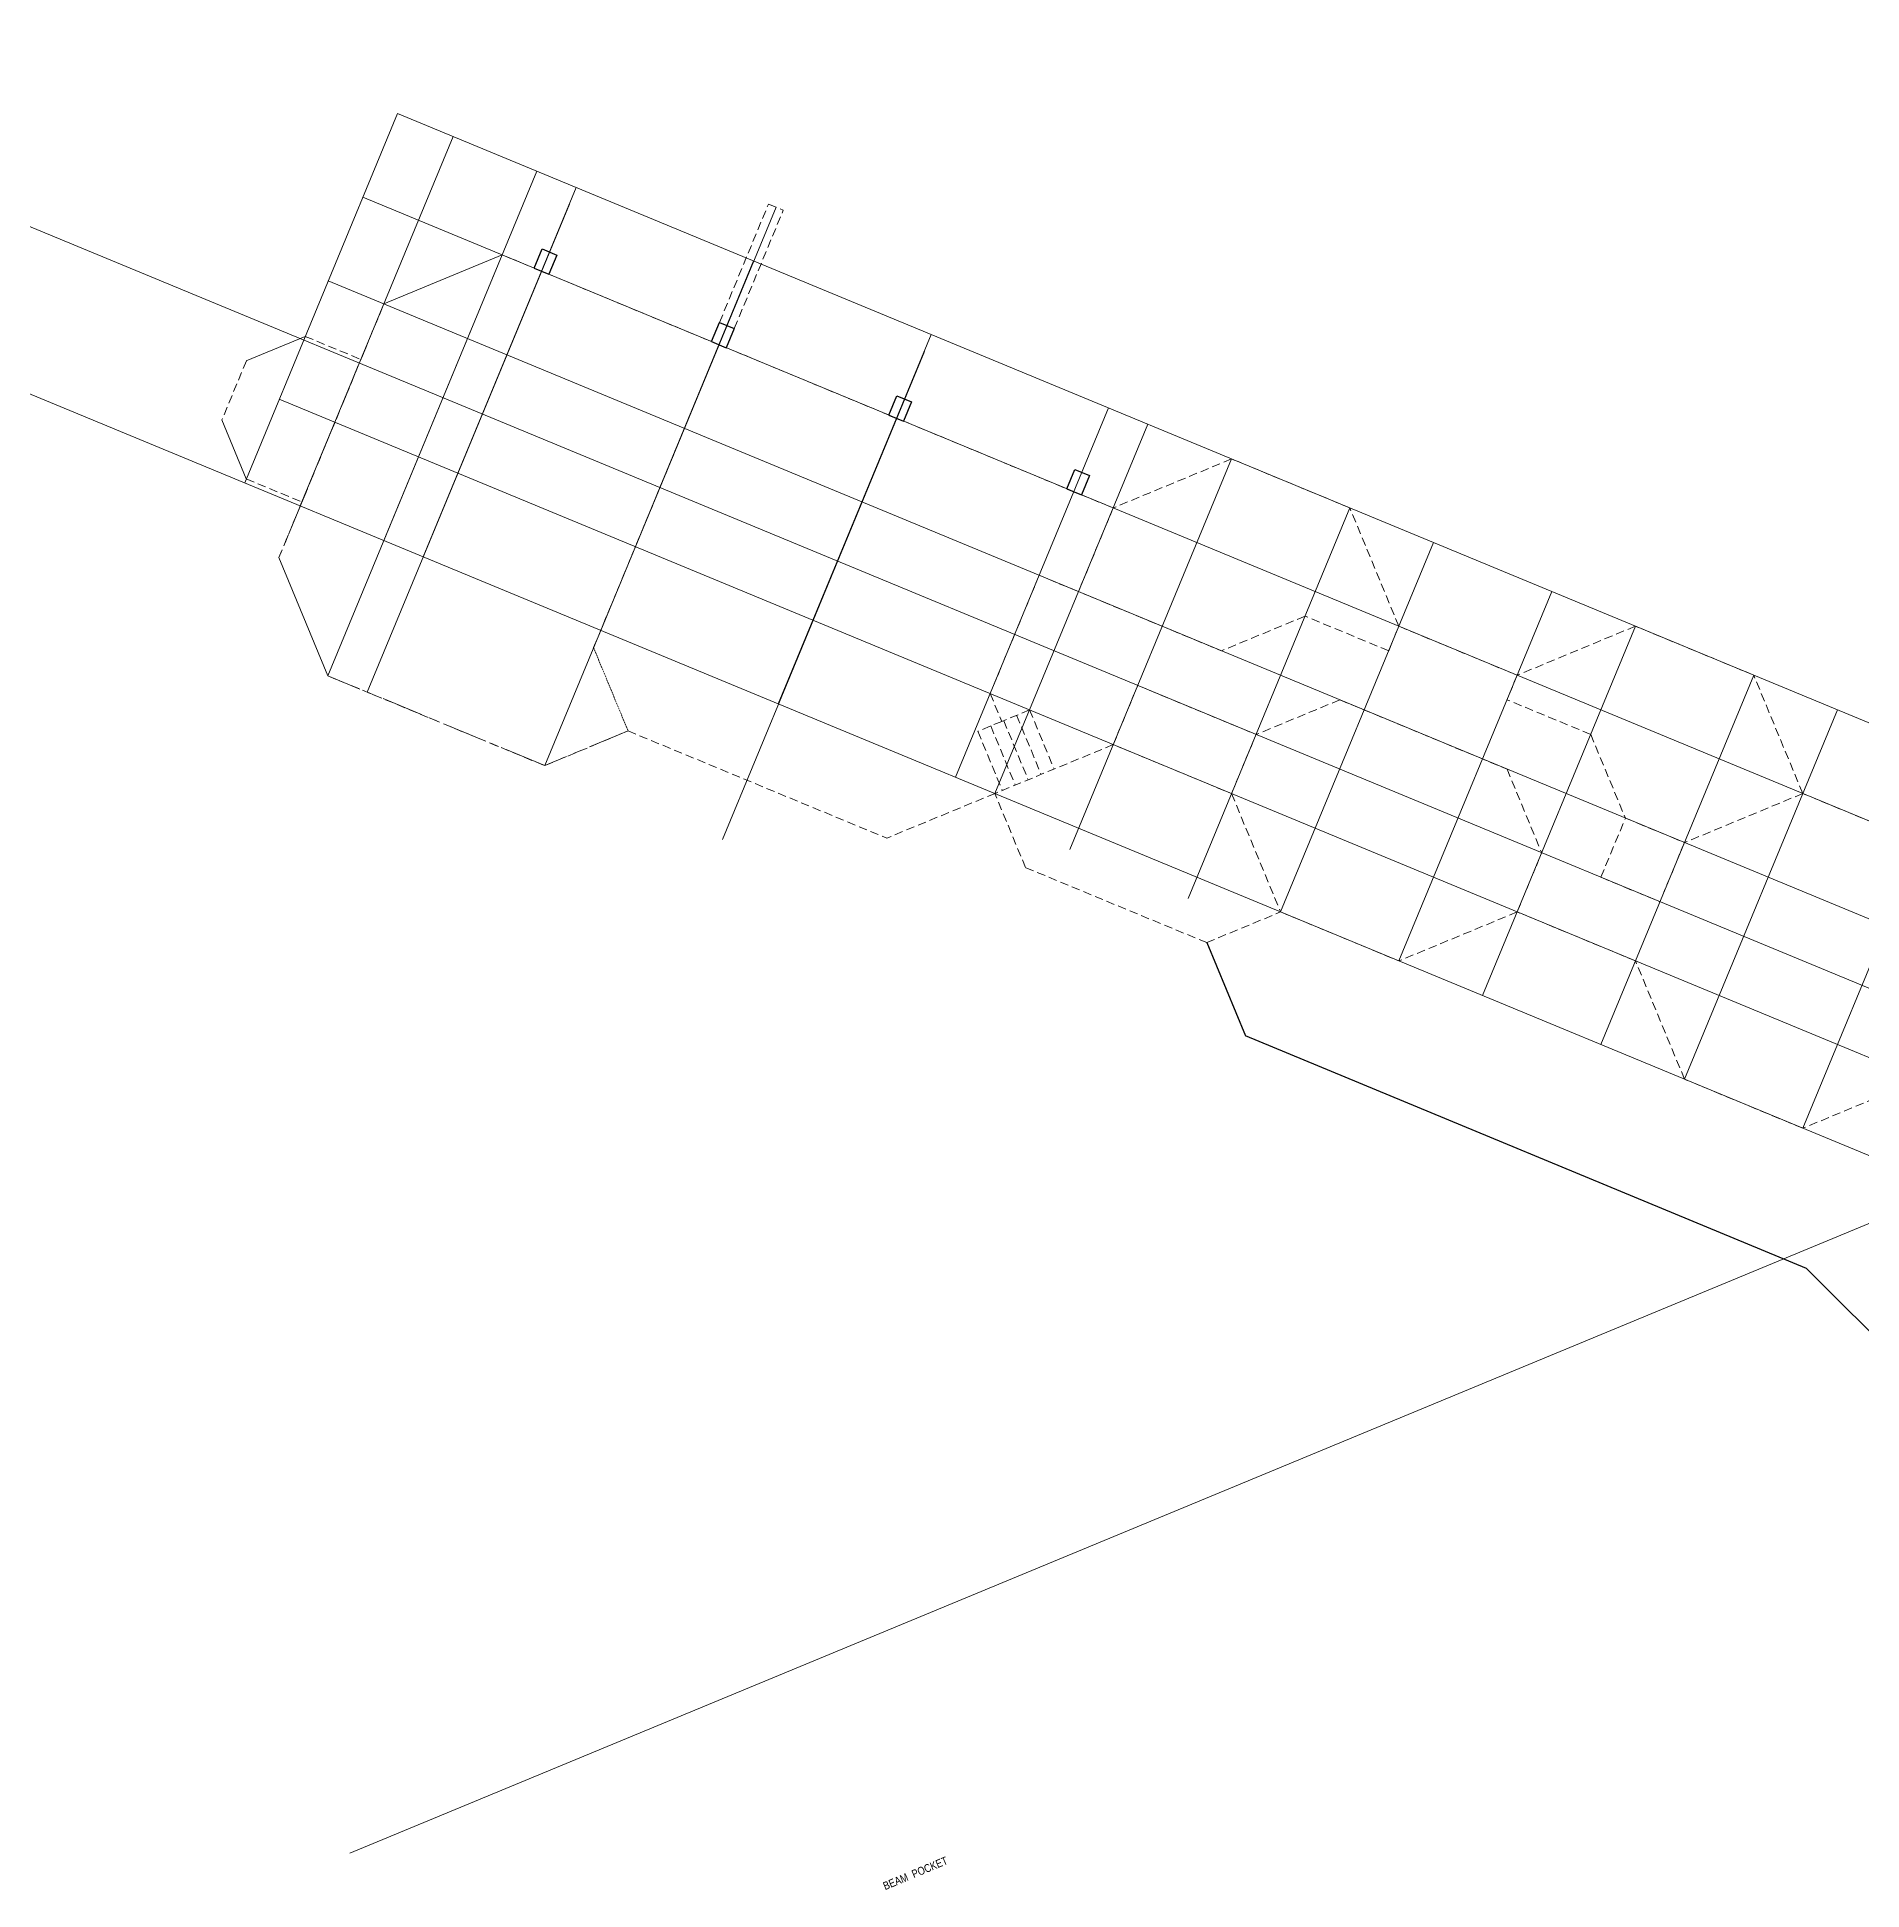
# Model space of a CAD drawing. Header units: inches. Extents: x 2775 to 35778, y 1675 to 10350.
# Drawn here: x 14536 to 15905, y 4129 to 5518 of the extents above; entities that cross this region are included whole.
import ezdxf

# ---------------------------------------------------------------- set-up
doc = ezdxf.new("R2010")
doc.units = ezdxf.units.IN
doc.header["$LTSCALE"] = 0.5
doc.header["$MEASUREMENT"] = 0
doc.linetypes.add('CENTER', pattern=[2, 1.25, -0.25, 0.25, -0.25])
doc.linetypes.add('HIDDEN', pattern=[0.375, 0.25, -0.125])
for name, color, linetype, lineweight in [('BALCONY', 3, 'CONTINUOUS', 30), ('GRID', 1, 'CENTER', 20), ('LAYOUT', 6, 'CONTINUOUS', 9), ('WALLS', 4, 'HIDDEN', 9)]:
    doc.layers.add(name, color=color, linetype=linetype, lineweight=lineweight)
doc.layers.add('LLMASONRY', color=12, linetype='CONTINUOUS')
doc.layers.add('LLTEXT', color=7, linetype='CONTINUOUS')
doc.styles.add('ARCHENTLTD', font='technical.ttf', dxfattribs={"height": 6})

msp = doc.modelspace()

# ---------------------------------------------------------------- linework, layer by layer
at = {"layer": 'BALCONY', "color": 3, "ltscale": 50}
for p, q in [((14909.2274, 5345.1514), (14920.2553, 5340.5856)), ((15042.2751, 5290.0666), (15053.3029, 5285.5008)), ((15175.2355, 5235.018), (15186.2634, 5230.4522)), ((15308.6817, 5179.7709), (15319.7096, 5175.2051)), ((15413.5769, 4839.4896), (15442.5919, 4769.4989)), ((15863.4034, 4595.2734), (16011.4969, 4447.2281))]:
    msp.add_line(p, q, dxfattribs=at)
at = {"layer": 'BALCONY', "color": 3, "ltscale": 150}
msp.add_line((15863.4034, 4595.2734), (15442.5919, 4769.4989), dxfattribs=at)
at = {"layer": 'GRID', "linetype": 'CENTER', "lineweight": 20, "ltscale": 50}
msp.add_line((14796.4233, 5318.3437), (14717.7805, 5128.2439), dxfattribs=at)
at = {"layer": 'GRID', "ltscale": 50}
for p, q in [((14917.0778, 4972.1906), (14754.4774, 5039.5885)), ((14979.6373, 4998.2198), (14917.0746, 4972.1828))]:
    msp.add_line(p, q, dxfattribs=at)
at = {"layer": 'LAYOUT', "color": 1, "ltscale": 150}
for p, q in [((17284.3547, 4236.3324), (14187.7022, 5518.4168)), ((17284.3542, 5198.25), (14771.0221, 4156.7136))]:
    msp.add_line(p, q, dxfattribs=at)
at = {"layer": 'LAYOUT', "ltscale": 50}
for p, q in [((14806.7778, 5461.079), (14692.0646, 5184.1368)), ((14733.7186, 5166.8915), (14848.3867, 5443.8523)), ((14796.4889, 5140.9032), (14911.157, 5417.864)), ((14826.055, 5128.6621), (14940.7231, 5405.6229)), ((14935.6847, 5393.1555), (14784.0503, 5027.3305)), ((15090.5987, 5390.8176), (14917.0778, 4972.1906)), ((14885.1752, 5355.1095), (14754.4886, 5039.5838)), ((14959.1026, 5073.5773), (15073.7708, 5350.5381)), ((15092.1503, 5018.4926), (15206.8184, 5295.4533)), ((15202.0289, 5282.7244), (15050.3945, 4916.8994)), ((15225.1979, 4963.4078), (15339.866, 5240.3686)), ((15254.764, 4951.1667), (15369.4321, 5228.1275)), ((15310.9818, 4909.352), (15432.2024, 5202.1392)), ((15399.6802, 4872.6288), (15520.9008, 5165.416)), ((15469.003, 4862.4669), (15583.6711, 5139.4277)), ((15557.7014, 4825.7437), (15672.3695, 5102.7045)), ((15620.4717, 4799.7553), (15735.1398, 5076.7161)), ((15709.1701, 4763.0322), (15823.8382, 5039.9929)), ((15771.9404, 4737.0438), (15886.6085, 5014.0046)), ((15860.6388, 4700.3206), (15975.307, 4977.2814))]:
    msp.add_line(p, q, dxfattribs=at)
at = {"layer": 'LAYOUT', "ltscale": 150}
for p, q in [((16123.185, 4916.0565), (14806.7778, 5461.079)), ((16123.2378, 4591.5987), (14143.359, 5411.3134)), ((16123.197, 4842.5405), (14780.7859, 5398.3291)), ((16123.2089, 4769.0244), (14754.7941, 5335.5792)), ((16123.2259, 4665.1147), (14718.0565, 5246.8867))]:
    msp.add_line(p, q, dxfattribs=at)
at = {"layer": 'LLMASONRY', "color": 7, "linetype": 'Continuous', "lineweight": 30, "ltscale": 1.5}
for p, q in [((14909.2265, 5345.1489), (14915.1323, 5359.5841)), ((14915.1226, 5359.5605), (14926.2107, 5354.9698)), ((14926.2107, 5354.9698), (14920.2543, 5340.5832)), ((15042.2741, 5290.0642), (15048.1799, 5304.4993)), ((15048.1702, 5304.4757), (15059.2583, 5299.885)), ((15059.2583, 5299.885), (15053.3019, 5285.4984)), ((15175.2345, 5235.0156), (15181.1403, 5249.4508)), ((15181.1307, 5249.4272), (15192.2187, 5244.8364)), ((15192.2187, 5244.8364), (15186.2624, 5230.4498)), ((15308.6807, 5179.7685), (15314.5865, 5194.2037)), ((15314.5769, 5194.1801), (15325.665, 5189.5894)), ((15325.665, 5189.5894), (15319.7086, 5175.2027))]:
    msp.add_line(p, q, dxfattribs=at)
at = {"layer": 'WALLS', "lineweight": 20, "ltscale": 50}
for p, q in [((15048.1799, 5304.4993), (15084.8953, 5393.179)), ((15084.8953, 5393.179), (15095.9834, 5388.5882)), ((15059.2583, 5299.885), (15095.9834, 5388.5882)), ((15259.8315, 5005.2913), (15241.9206, 4997.9011)), ((15251.6269, 5001.906), (15270.0154, 4957.5486)), ((15261.3465, 5005.8787), (15279.715, 4961.5697)), ((15271.046, 5009.8997), (15289.4146, 4965.5907)), ((15241.9206, 4997.9011), (15260.3159, 4953.5276))]:
    msp.add_line(p, q, dxfattribs=at)
at = {"layer": 'WALLS', "color": 4, "linetype": 'Continuous', "ltscale": 50}
for p, q in [((14885.1752, 5355.1095), (14796.4229, 5318.3447)), ((14737.5545, 5293.9591), (14693.2751, 5275.6168)), ((14675.0009, 5231.3311), (14693.3076, 5187.1376)), ((14717.715, 5128.2167), (14754.4886, 5039.4431))]:
    msp.add_line(p, q, dxfattribs=at)
at = {"layer": 'WALLS', "color": 4, "ltscale": 50}
for p, q in [((14885.1752, 5355.1095), (15343.4504, 5165.3731)), ((14717.7805, 5128.2439), (14796.477, 5318.3215)), ((14737.5545, 5293.9591), (14779.1904, 5276.7208)), ((14953.7349, 5060.6275), (15047.8762, 5287.7476)), ((14693.359, 5275.6515), (14675.0009, 5231.3311)), ((14693.3076, 5187.1376), (14734.9609, 5169.8922)), ((14754.4886, 5039.4431), (14917.0778, 4972.1906)), ((14917.0746, 4972.1828), (14979.6373, 4998.2198)), ((14979.6161, 4998.211), (15173.5777, 4917.8139)), ((15254.8367, 4951.3423), (15173.5777, 4917.8139))]:
    msp.add_line(p, q, dxfattribs=at)
at = {"layer": 'WALLS', "ltscale": 50}
for p, q in [((15432.2024, 5202.1392), (15343.4504, 5165.3732)), ((15557.6894, 5076.6734), (15520.9008, 5165.4159)), ((15317.4688, 5102.6191), (15424.5883, 5058.2692)), ((15487.3106, 5084.2521), (15424.5883, 5058.2692)), ((15550.0694, 5058.2685), (15557.6894, 5076.6734)), ((15557.6894, 5076.6734), (15646.3879, 5039.9503)), ((15735.1398, 5076.7161), (15646.3879, 5039.9503)), ((15343.4432, 4987.7568), (15361.8775, 5032.2816)), ((15361.8775, 5032.2816), (15450.5759, 4995.5584)), ((15646.3879, 5039.9503), (15638.7794, 5021.5734)), ((15860.6269, 4951.2504), (15823.8382, 5039.9929)), ((15251.1794, 5026.1617), (15259.8314, 5005.2912)), ((15513.386, 5021.5049), (15450.5395, 4995.4706)), ((15513.386, 5021.5049), (15638.867, 4969.5529)), ((15280.7456, 5013.9207), (15259.8315, 5005.2913)), ((15280.7456, 5013.9207), (15299.1141, 4969.6117)), ((15343.5159, 4987.9324), (15254.8367, 4951.3423)), ((15343.5159, 4987.9324), (15432.2143, 4951.2092)), ((15432.2143, 4951.2092), (15450.5395, 4995.4706)), ((15701.5545, 4995.5967), (15727.5768, 4932.8251)), ((15638.867, 4969.5529), (15664.8149, 4906.8586)), ((15277.7268, 4895.7346), (15254.764, 4951.1666)), ((15432.2143, 4951.2092), (15469.003, 4862.4667)), ((15860.6269, 4951.2504), (15771.8749, 4914.4846)), ((15949.3253, 4914.5273), (15860.6269, 4951.2504)), ((15709.1897, 4888.4864), (15727.5768, 4932.8251)), ((15727.5768, 4932.8251), (15771.8749, 4914.4846)), ((15646.4533, 4862.5094), (15664.8361, 4906.9097)), ((15771.8749, 4914.4846), (15753.5133, 4870.1354)), ((15413.5769, 4839.4896), (15277.7268, 4895.7346)), ((15709.1897, 4888.4864), (15753.5133, 4870.1354)), ((15413.5769, 4839.4896), (15469.003, 4862.4667)), ((15646.4533, 4862.5094), (15557.7014, 4825.7437)), ((15771.9404, 4737.0438), (15735.1517, 4825.7862)), ((15949.3908, 4737.0864), (15860.6388, 4700.3206)), ((15860.6388, 4700.3206), (15771.9404, 4737.0438))]:
    msp.add_line(p, q, dxfattribs=at)
at = {"layer": 'WALLS', "color": 7, "ltscale": 50}
for p, q in [((15520.9008, 5165.4159), (15432.2024, 5202.1392)), ((15343.4504, 5165.3732), (15317.4688, 5102.6191)), ((15287.9026, 5114.8601), (15251.1795, 5026.1617)), ((15317.4688, 5102.6191), (15287.9026, 5114.8601)), ((15550.0742, 5058.2802), (15487.3106, 5084.2521)), ((15823.8382, 5039.9929), (15735.1398, 5076.716)), ((15701.5545, 4995.5967), (15638.7794, 5021.5734)), ((15469.003, 4862.4667), (15557.7014, 4825.7437)), ((15735.1517, 4825.7862), (15646.4533, 4862.5094))]:
    msp.add_line(p, q, dxfattribs=at)
at = {"layer": 'WALLS', "color": 4, "ltscale": 10}
msp.add_line((14953.7349, 5060.6275), (14979.6402, 4998.2127), dxfattribs=at)

# ---------------------------------------------------------------- texts
at = {"layer": 'LLTEXT', "linetype": 'Continuous', "lineweight": 9, "ltscale": 1.5, "insert": (15195.0632, 4141.7219), "char_height": 6, "attachment_point": 5, "rotation": 22.7526421, "style": 'ARCHENTLTD'}
msp.add_mtext('BEAM  POCKET', dxfattribs=at)

doc.saveas('drawing.dxf')
